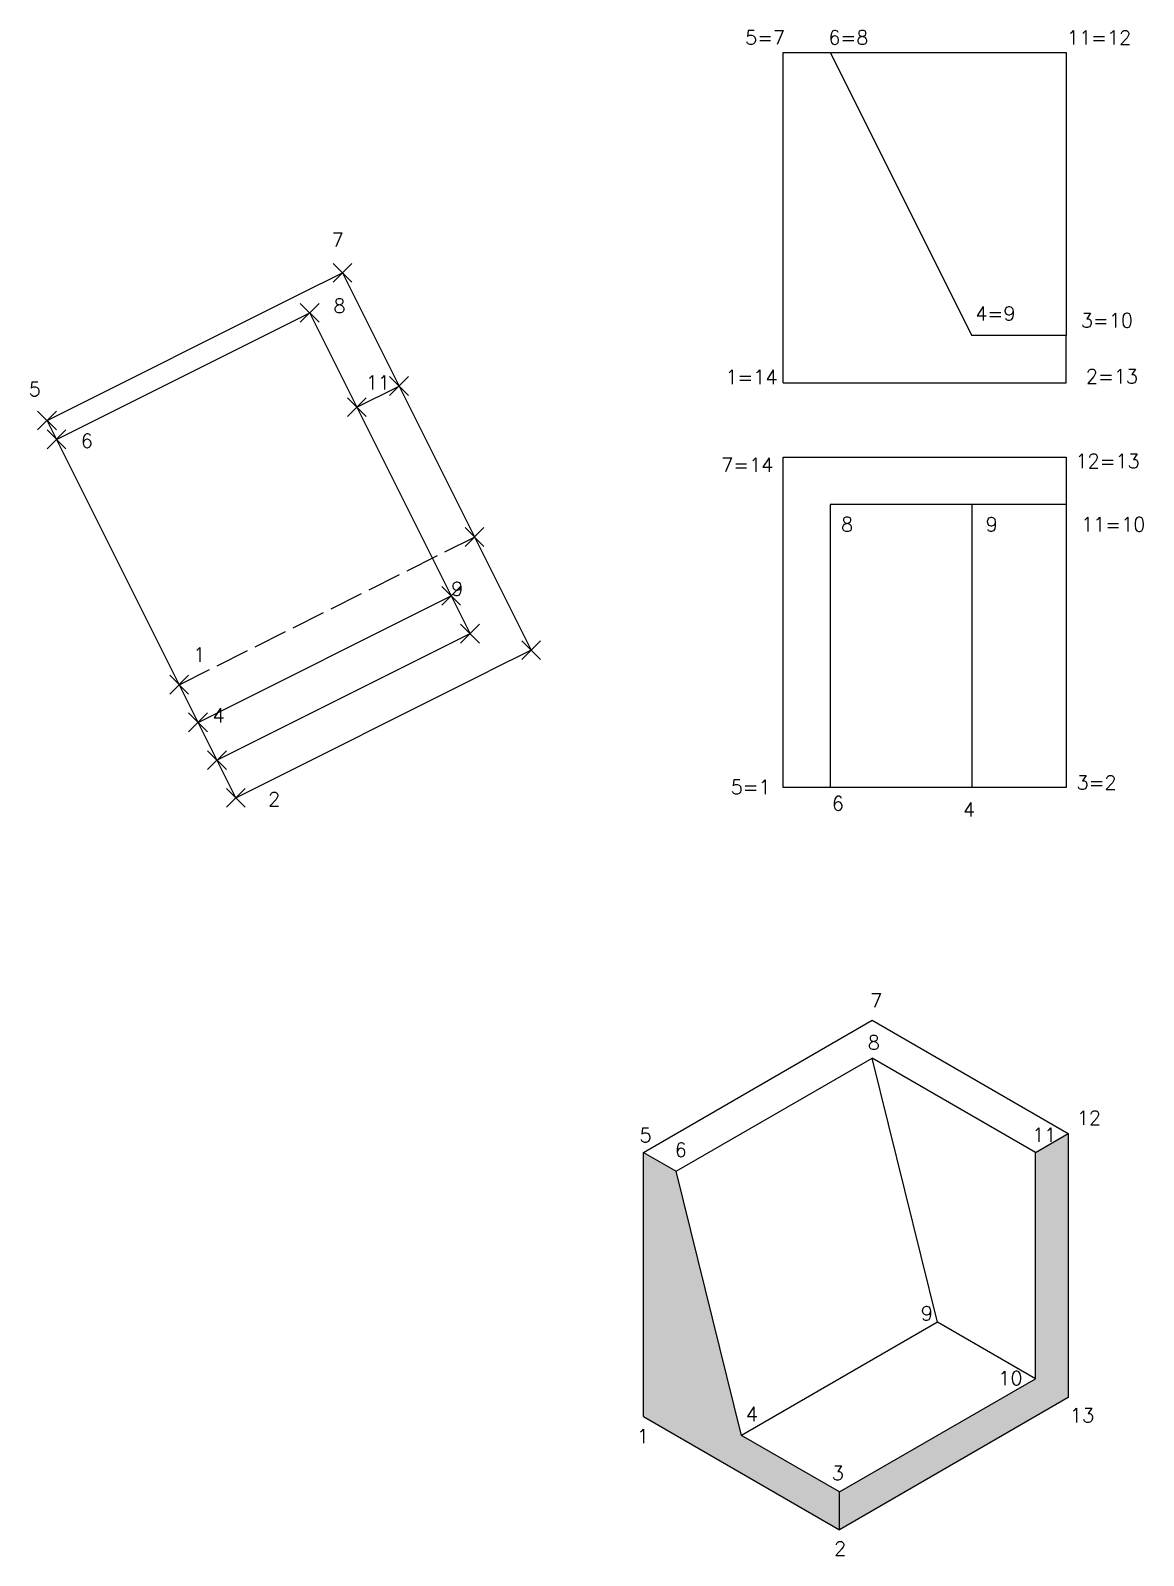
# Model space of a CAD drawing. Extents: x 82 to 451, y 52 to 328.
# Drawn here: x 333 to 451, y 166.1 to 327.8 of the extents above; entities that cross this region are included whole.
import ezdxf

# ---------------------------------------------------------------- set-up
doc = ezdxf.new("R2010")
doc.units = 0
doc.header["$LTSCALE"] = 0.3
doc.header["$PDMODE"] = 3
doc.linetypes.add('ACAD_ISO02W100', pattern=[15, 12, -3])
for name, color, linetype in [('ALINHAMENTOS', 251, 'CONTINUOUS'), ('TEXTO', 90, 'CONTINUOUS'), ('VISÍVEL', 7, 'CONTINUOUS')]:
    doc.layers.add(name, color=color, linetype=linetype)
doc.layers.add('NAO VISIVEL', color=1, linetype='ACAD_ISO02W100', lineweight=25)
doc.layers.add('TRANSPARÊNCIA', color=252, linetype='CONTINUOUS', transparency=0.8)
doc.styles.add('DOUGLAS', font='romans.shx', dxfattribs={"height": 0.2})

msp = doc.modelspace()

# ---------------------------------------------------------------- hatches: boundary and pattern name
at = {"layer": 'TRANSPARÊNCIA'}
h = msp.add_hatch(color=256, dxfattribs=at)
h.dxf.hatch_style = 1
h.paths.add_polyline_path([(401.4195447919222, 206.8719176551085), (397.9554431767845, 208.8719176551085), (397.9554431767845, 180.8719176551085), (418.740052867611, 168.8719176551085), (418.740052867611, 172.8719176551085), (408.3477480221977, 178.8719176551085)])
h.paths.add_polyline_path([(442.9887641735752, 182.8719176551085), (442.9887641735752, 210.8719176551085), (439.5246625584375, 208.8719176551085), (439.5246625584375, 184.8719176551085), (418.740052867611, 172.8719176551085), (418.740052867611, 168.8719176551085)])

# ---------------------------------------------------------------- linework, layer by layer
at = {"layer": 'ALINHAMENTOS'}
for p in [(366.0496659542252, 302.0996824068248), (362.5775299992254, 297.8636144293249), (372.0496659542252, 290.0996824068249), (367.5775299992252, 287.863614429325), (334.7447142692279, 286.4472065643263), (335.744714269228, 284.4472065643263), (380.049665954225, 274.0996824068247), (377.5775299992254, 267.863614429325), (379.5775299992252, 263.863614429325), (386.049665954225, 262.0996824068248), (348.744714269228, 258.4472065643263), (350.744714269228, 254.4472065643264), (352.7447142692278, 250.4472065643263), (354.7447142692278, 246.4472065643263)]:
    msp.add_point(p, dxfattribs=at)
at = {"layer": 'NAO VISIVEL'}
msp.add_line((348.7447142692279, 258.4472065643263), (380.049665954225, 274.0996824068248), dxfattribs=at)
at = {"layer": 'VISÍVEL'}
for p, q in [((412.7474247536345, 290.4485618065295), (412.7474247536345, 325.4485618065295)), ((412.7474247536345, 325.4485618065295), (417.7474247536345, 325.4485618065295)), ((417.7474247536345, 325.4485618065295), (432.7474247536345, 295.4485618065295)), ((417.7474247536345, 325.4485618065295), (442.7474247536345, 325.4485618065295)), ((442.7474247536345, 325.4485618065295), (442.7474247536345, 295.4485618065295)), ((361.5775299992254, 299.863614429325), (366.049665954225, 302.0996824068247)), ((366.049665954225, 302.0996824068247), (386.049665954225, 262.0996824068248)), ((334.7447142692279, 286.4472065643263), (361.5775299992254, 299.863614429325)), ((335.744714269228, 284.4472065643263), (362.5775299992254, 297.863614429325)), ((379.5775299992255, 263.8636144293251), (362.5775299992255, 297.863614429325)), ((442.7474247536345, 295.4485618065295), (432.7474247536345, 295.4485618065295)), ((442.7474247536345, 290.4485618065295), (442.7474247536345, 295.4485618065295)), ((367.5775299992254, 287.8636144293251), (372.049665954225, 290.0996824068249)), ((412.7474247536345, 290.4485618065295), (442.7474247536345, 290.4485618065295)), ((354.7447142692278, 246.4472065643263), (334.7447142692279, 286.4472065643263)), ((412.7474247536345, 282.5580565448441), (442.7474247536345, 282.5580565448441)), ((412.7474247536345, 247.5580565448441), (412.7474247536345, 282.5580565448441)), ((442.7474247536345, 282.5580565448441), (442.7474247536345, 277.5580565448441)), ((442.7474247536345, 277.5580565448441), (417.7474247536345, 277.5580565448441)), ((417.7474247536345, 277.5580565448441), (417.7474247536345, 247.5580565448441)), ((432.7474247536345, 277.5580565448441), (432.7474247536345, 247.5580565448441)), ((442.7474247536345, 277.5580565448441), (442.7474247536344, 247.5580565448441)), ((350.7447142692279, 254.4472065643263), (377.5775299992254, 267.863614429325)), ((352.7447142692279, 250.4472065643264), (379.5775299992254, 263.863614429325)), ((386.049665954225, 262.0996824068248), (381.5775299992254, 259.863614429325)), ((354.7447142692278, 246.4472065643263), (381.5775299992253, 259.863614429325)), ((417.7474247536345, 247.5580565448441), (412.7474247536345, 247.5580565448441)), ((442.7474247536344, 247.5580565448441), (417.7474247536345, 247.5580565448441)), ((397.9554431767845, 208.8719176551085), (422.2041544827487, 222.8719176551085)), ((422.2041544827487, 222.8719176551085), (442.9887641735752, 210.8719176551085)), ((401.4195447919222, 206.8719176551085), (422.2041544827487, 218.8719176551085)), ((439.5246625584375, 208.8719176551085), (422.2041544827487, 218.8719176551085)), ((429.1323577130242, 190.8719176551085), (422.2041544827487, 218.8719176551085)), ((439.5246625584375, 208.8719176551085), (442.9887641735752, 210.8719176551085)), ((442.9887641735752, 210.8719176551085), (442.9887641735752, 182.8719176551085)), ((397.9554431767845, 180.8719176551085), (397.9554431767845, 208.8719176551085)), ((397.9554431767845, 208.8719176551085), (401.4195447919222, 206.8719176551085)), ((439.5246625584375, 184.8719176551085), (439.5246625584375, 208.8719176551085)), ((408.3477480221977, 178.8719176551085), (401.4195447919222, 206.8719176551085)), ((429.1323577130242, 190.8719176551085), (408.3477480221977, 178.8719176551085)), ((439.5246625584375, 184.8719176551085), (429.1323577130242, 190.8719176551085)), ((418.740052867611, 172.8719176551085), (439.5246625584375, 184.8719176551085)), ((442.9887641735752, 182.8719176551085), (418.740052867611, 168.8719176551085)), ((397.9554431767845, 180.8719176551085), (418.740052867611, 168.8719176551085)), ((418.740052867611, 172.8719176551085), (408.3477480221977, 178.8719176551085)), ((418.740052867611, 168.8719176551085), (418.740052867611, 172.8719176551085))]:
    msp.add_line(p, q, dxfattribs=at)

# ---------------------------------------------------------------- texts
at = {"layer": 'TEXTO', "char_height": 1.5, "attachment_point": 1, "style": 'DOUGLAS'}
for s, insert in [('5=7', (408.7296415849826, 327.7896991907147)), ('6=8', (417.5526069511791, 327.7896991907147)), ('11=12', (442.8451142329134, 327.7896991907147)), ('7', (364.893188073502, 306.3409581761057)), ('8', (365.0913362774047, 299.363614429325)), ('4=9', (433.1398498108526, 298.5500320920715)), ('3=10', (444.3156088423164, 297.8153671322333)), ('11', (368.5145598710485, 291.2316484180749)), ('1=14', (406.6394679838752, 291.8067170373275)), ('2=13', (444.8472414223282, 291.8822597693287)), ('5', (332.7930047161192, 290.511011459948)), ('6', (338.3133814479431, 285.0430147732809)), ('12=13', (443.739222688743, 282.9021111377335)), ('7=14', (406.189684795631, 282.509252588812)), ('8', (418.8944780847371, 276.1918063266786)), ('9', (434.2197813268251, 276.1918063266786)), ('11=10', (444.3344825659099, 276.1918063266786)), ('9', (377.5775299992255, 269.363614429325)), ('1', (350.2148036190878, 262.3798230476458)), ('4', (352.2767390713555, 255.9472065643264)), ('5=1', (407.1991143060207, 248.3516294385963)), ('3=2', (443.8623356876124, 248.8267505191316)), ('2', (358.1762284252611, 247.0604604348903)), ('6', (417.925162124003, 246.6124669254673)), ('4', (431.8094411821035, 245.9735770966412)), ('7', (421.9828363303949, 225.7229186766903)), ('8', (421.7263522212617, 221.2754246681274)), ('12', (443.8832178511428, 213.280842315917)), ('5', (397.5372395865101, 211.4358127332368)), ('11', (439.1510495522552, 211.4727855052046)), ('6', (401.2615627666646, 209.8928050311249)), ('9', (427.3511247327232, 192.554985774504)), ('10', (435.5633518374347, 185.6829950858332)), ('4', (408.8071015701302, 181.8910926883095)), ('13', (443.1567815314374, 181.753929031254)), ('1', (397.2547610551107, 179.5400814549116)), ('3', (417.9068405234876, 175.628295445331)), ('2', (418.1633246326209, 167.6409595168238))]:
    msp.add_mtext_dynamic_manual_height_columns(s, width=2.255758977822481, gutter_width=1, heights=[3.243805182211202], dxfattribs=dict(at, insert=insert))

doc.saveas('drawing.dxf')
